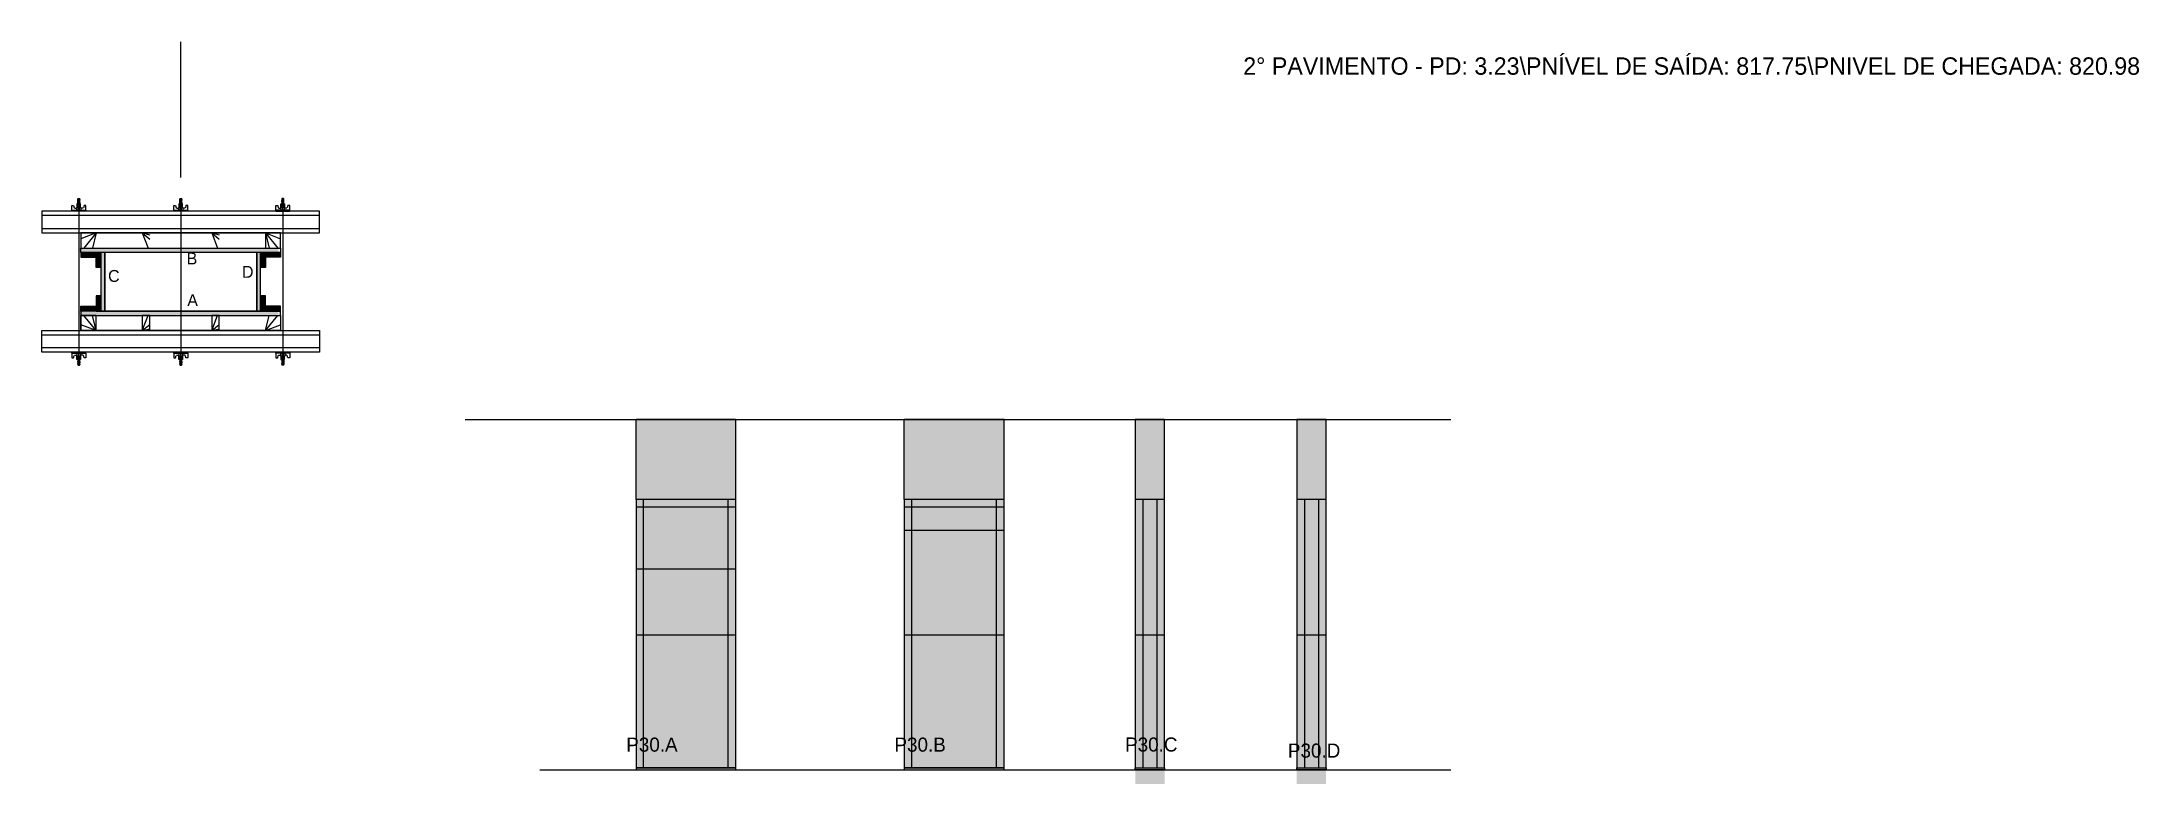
# Model space of a CAD drawing. Header units: metres. Extents: x 5088 to 7021, y 2779 to 3463.
import ezdxf

# ---------------------------------------------------------------- set-up
doc = ezdxf.new("R2010")
doc.units = ezdxf.units.M
for name, color, linetype in [('CHAPA', 7, 'Continuous'), ('COTA', 7, 'Continuous'), ('Hachura', 7, 'Continuous'), ('Madeira', 7, 'Continuous'), ('NOMENCLATURA', 7, 'Continuous'), ('Nível', 7, 'Continuous'), ('Painéis', 7, 'Continuous'), ('Perfil Metálico', 7, 'Continuous'), ('SARR_2.2x7', 7, 'Continuous'), ('SARRAFO', 7, 'Continuous'), ('Texto Seção', 7, 'Continuous'), ('TEXTO_GERAL', 7, 'Continuous')]:
    doc.layers.add(name, color=color, linetype=linetype)

msp = doc.modelspace()

# ---------------------------------------------------------------- hatches: boundary and pattern name
at = {"layer": 'COTA'}
h = msp.add_hatch(color=7, dxfattribs=at)
h.dxf.hatch_style = 1
h.paths.add_polyline_path([(5635.5, 3041.3), (5727.5, 3041.3), (5727.5, 3041.3), (5727.5, 3115.3), (5727.5, 3115.3), (5635.5, 3115.3), (5635.5, 3115.3), (5635.5, 3041.3)])
h = msp.add_hatch(color=7, dxfattribs=at)
h.dxf.hatch_style = 1
h.paths.add_polyline_path([(5882.7, 3041.3), (5974.7, 3041.3), (5974.7, 3041.3), (5974.7, 3115.3), (5974.7, 3115.3), (5882.7, 3115.3), (5882.7, 3115.3), (5882.7, 3041.3)])
h = msp.add_hatch(color=7, dxfattribs=at)
h.dxf.hatch_style = 1
h.paths.add_polyline_path([(6095.7, 3041.3), (6122.7, 3041.3), (6122.7, 3041.3), (6122.7, 3115.3), (6122.7, 3115.3), (6095.7, 3115.3), (6095.7, 3115.3), (6095.7, 3041.3)])
h = msp.add_hatch(color=7, dxfattribs=at)
h.dxf.hatch_style = 1
h.paths.add_polyline_path([(6244.6, 3041.3), (6271.6, 3041.3), (6271.6, 3041.3), (6271.6, 3115.3), (6271.6, 3115.3), (6244.6, 3115.3), (6244.6, 3115.3), (6244.6, 3041.3)])
at = {"layer": 'Hachura'}
h = msp.add_hatch(color=7, dxfattribs=at)
h.dxf.hatch_style = 1
h.paths.add_polyline_path([(5121.9, 3269.1), (5121.9, 3273.1), (5121.9, 3273.1), (5305.9, 3273.1), (5305.9, 3273.1), (5305.9, 3269.1), (5305.9, 3269.1), (5121.9, 3269.1), (5121.9, 3269.1)])
h = msp.add_hatch(color=7, dxfattribs=at)
h.dxf.hatch_style = 1
h.paths.add_polyline_path([(5137.9, 3269.1), (5137.9, 3264.7), (5137.9, 3264.7), (5123.9, 3264.7), (5123.9, 3264.7), (5123.9, 3269.1), (5123.9, 3269.1), (5137.9, 3269.1)])
h = msp.add_hatch(color=7, dxfattribs=at)
h.dxf.hatch_style = 1
h.paths.add_polyline_path([(5142.3, 3269.1), (5137.9, 3269.1), (5137.9, 3269.1), (5137.9, 3255.1), (5137.9, 3255.1), (5142.3, 3255.1), (5142.3, 3255.1), (5142.3, 3269.1)])
h = msp.add_hatch(color=7, dxfattribs=at)
h.dxf.hatch_style = 1
h.paths.add_polyline_path([(5145.9, 3269.1), (5142.3, 3269.1), (5142.3, 3269.1), (5142.3, 3215.1), (5142.3, 3215.1), (5145.9, 3215.1), (5145.9, 3215.1), (5145.9, 3269.1)])
h = msp.add_hatch(color=7, dxfattribs=at)
h.dxf.hatch_style = 1
h.paths.add_polyline_path([(5145.9, 3269.1), (5142.3, 3269.1), (5142.3, 3269.1), (5142.3, 3215.1), (5142.3, 3215.1), (5145.9, 3215.1), (5145.9, 3215.1), (5145.9, 3269.1)])
h = msp.add_hatch(color=7, dxfattribs=at)
h.dxf.hatch_style = 1
h.paths.add_polyline_path([(5289.5, 3269.1), (5285.9, 3269.1), (5285.9, 3269.1), (5285.9, 3215.1), (5285.9, 3215.1), (5289.5, 3215.1), (5289.5, 3215.1), (5289.5, 3269.1)])
h = msp.add_hatch(color=7, dxfattribs=at)
h.dxf.hatch_style = 1
h.paths.add_polyline_path([(5289.5, 3269.1), (5285.9, 3269.1), (5285.9, 3269.1), (5285.9, 3215.1), (5285.9, 3215.1), (5289.5, 3215.1), (5289.5, 3215.1), (5289.5, 3269.1)])
h = msp.add_hatch(color=7, dxfattribs=at)
h.dxf.hatch_style = 1
h.paths.add_polyline_path([(5293.9, 3269.1), (5289.5, 3269.1), (5289.5, 3269.1), (5289.5, 3255.1), (5289.5, 3255.1), (5293.9, 3255.1), (5293.9, 3255.1), (5293.9, 3269.1)])
h = msp.add_hatch(color=7, dxfattribs=at)
h.dxf.hatch_style = 1
h.paths.add_polyline_path([(5293.9, 3269.1), (5293.9, 3264.7), (5293.9, 3264.7), (5307.9, 3264.7), (5307.9, 3264.7), (5307.9, 3269.1), (5307.9, 3269.1), (5293.9, 3269.1)])
h = msp.add_hatch(color=7, dxfattribs=at)
h.dxf.hatch_style = 1
h.paths.add_polyline_path([(5142.3, 3215.1), (5137.9, 3215.1), (5137.9, 3215.1), (5137.9, 3229.1), (5137.9, 3229.1), (5142.3, 3229.1), (5142.3, 3229.1), (5142.3, 3215.1)])
h = msp.add_hatch(color=7, dxfattribs=at)
h.dxf.hatch_style = 1
h.paths.add_polyline_path([(5293.9, 3215.1), (5289.5, 3215.1), (5289.5, 3215.1), (5289.5, 3229.1), (5289.5, 3229.1), (5293.9, 3229.1), (5293.9, 3229.1), (5293.9, 3215.1)])
h = msp.add_hatch(color=7, dxfattribs=at)
h.dxf.hatch_style = 1
h.paths.add_polyline_path([(5121.9, 3215.1), (5121.9, 3211.1), (5121.9, 3211.1), (5305.9, 3211.1), (5305.9, 3211.1), (5305.9, 3215.1), (5305.9, 3215.1), (5121.9, 3215.1), (5121.9, 3215.1)])
h = msp.add_hatch(color=7, dxfattribs=at)
h.dxf.hatch_style = 1
h.paths.add_polyline_path([(5137.9, 3215.1), (5137.9, 3219.5), (5137.9, 3219.5), (5123.9, 3219.5), (5123.9, 3219.5), (5123.9, 3215.1), (5123.9, 3215.1), (5137.9, 3215.1)])
h = msp.add_hatch(color=7, dxfattribs=at)
h.dxf.hatch_style = 1
h.paths.add_polyline_path([(5293.9, 3215.1), (5293.9, 3219.5), (5293.9, 3219.5), (5307.9, 3219.5), (5307.9, 3219.5), (5307.9, 3215.1), (5307.9, 3215.1), (5293.9, 3215.1)])
h = msp.add_hatch(color=7, dxfattribs=at)
h.dxf.hatch_style = 1
h.paths.add_polyline_path([(5727.5, 2792.3), (5727.5, 3041.3), (5727.5, 3041.3), (5635.5, 3041.3), (5635.5, 3041.3), (5635.5, 2792.3), (5635.5, 2792.3), (5727.5, 2792.3)])
h = msp.add_hatch(color=7, dxfattribs=at)
h.dxf.hatch_style = 1
h.paths.add_polyline_path([(5974.7, 2792.3), (5974.7, 3041.3), (5974.7, 3041.3), (5882.7, 3041.3), (5882.7, 3041.3), (5882.7, 2792.3), (5882.7, 2792.3), (5974.7, 2792.3)])
h = msp.add_hatch(color=7, dxfattribs=at)
h.dxf.hatch_style = 1
h.paths.add_polyline_path([(6122.7, 2779.3), (6122.7, 3041.3), (6122.7, 3041.3), (6095.7, 3041.3), (6095.7, 3041.3), (6095.7, 2779.3), (6095.7, 2779.3), (6122.7, 2779.3)])
h = msp.add_hatch(color=7, dxfattribs=at)
h.dxf.hatch_style = 1
h.paths.add_polyline_path([(6271.6, 2779.3), (6271.6, 3041.3), (6271.6, 3041.3), (6244.6, 3041.3), (6244.6, 3041.3), (6244.6, 2779.3), (6244.6, 2779.3), (6271.6, 2779.3)])

# ---------------------------------------------------------------- linework, layer by layer
at = {"layer": 'CHAPA', "color": 7, "lineweight": 25}
for points in [[(5123.9, 3269.1), (5123.9, 3273.1), (5307.9, 3273.1), (5307.9, 3269.1)], [(5123.9, 3269.1), (5123.9, 3273.1), (5307.9, 3273.1), (5307.9, 3269.1)], [(5145.9, 3269.1), (5142.3, 3269.1), (5142.3, 3215.1), (5145.9, 3215.1)], [(5145.9, 3269.1), (5142.3, 3269.1), (5142.3, 3215.1), (5145.9, 3215.1)], [(5289.5, 3269.1), (5285.9, 3269.1), (5285.9, 3215.1), (5289.5, 3215.1)], [(5289.5, 3269.1), (5285.9, 3269.1), (5285.9, 3215.1), (5289.5, 3215.1)], [(5123.9, 3215.1), (5123.9, 3211.1), (5307.9, 3211.1), (5307.9, 3215.1)], [(5123.9, 3215.1), (5123.9, 3211.1), (5307.9, 3211.1), (5307.9, 3215.1)]]:
    msp.add_lwpolyline(points, close=True, dxfattribs=at)
at = {"layer": 'COTA', "color": 7, "lineweight": 25}
for p, q in [((5727.5, 3115.3), (5635.5, 3115.3)), ((5635.5, 3041.3), (5635.5, 3115.3)), ((5727.5, 3041.3), (5727.5, 3115.3)), ((5974.7, 3115.3), (5882.7, 3115.3)), ((5882.7, 3041.3), (5882.7, 3115.3)), ((5974.7, 3041.3), (5974.7, 3115.3))]:
    msp.add_line(p, q, dxfattribs=at)
for points in [[(6122.7, 3041.3), (6122.7, 3115.3), (6095.7, 3115.3), (6095.7, 3041.3)], [(6271.6, 3041.3), (6271.6, 3115.3), (6244.6, 3115.3), (6244.6, 3041.3)]]:
    msp.add_lwpolyline(points, dxfattribs=at)
at = {"layer": 'Defpoints', "color": 7, "lineweight": 25}
msp.add_line((5215.9, 3338), (5215.9, 3463), dxfattribs=at)
at = {"layer": 'Hachura', "color": 7, "lineweight": 25}
for p, q in [((5115.5, 3312.3), (5117.1, 3312.3)), ((5115.5, 3307.1), (5115.5, 3312.2)), ((5115.5, 3308), (5128.4, 3308)), ((5115.5, 3308), (5120.6, 3308)), ((5128.4, 3307.1), (5115.5, 3307.1)), ((5115.6, 3308), (5115.6, 3307.1)), ((5115.8, 3308), (5115.8, 3307.1)), ((5116.2, 3308), (5116.2, 3307.1)), ((5116.6, 3308), (5116.6, 3307.1)), ((5117.1, 3312.3), (5117.7, 3310.1)), ((5117.5, 3308), (5117.5, 3307.1)), ((5118, 3309.8), (5120, 3309.8)), ((5118.9, 3308), (5118.9, 3307.1)), ((5127.4, 3307.1), (5119.6, 3307.1)), ((5120, 3310.6), (5123.9, 3310.6)), ((5120, 3308), (5120, 3310.6)), ((5121.9, 3308), (5120, 3308)), ((5123.6, 3313.8), (5120.2, 3313.8)), ((5120.2, 3313.8), (5120.2, 3310.6)), ((5123.6, 3313.7), (5120.2, 3313.7)), ((5120.6, 3308), (5121.3, 3308)), ((5120.8, 3318.2), (5123, 3317.1)), ((5122.9, 3316.9), (5120.8, 3317.9)), ((5120.8, 3317), (5123, 3315.9)), ((5122.9, 3315.7), (5120.8, 3316.8)), ((5120.8, 3315.8), (5123, 3314.8)), ((5122.9, 3314.5), (5120.8, 3315.6)), ((5122, 3313.8), (5120.8, 3314.4)), ((5120.9, 3318.6), (5121.2, 3318.9)), ((5120.9, 3318.3), (5120.9, 3318.6)), ((5120.9, 3318.6), (5120.9, 3318.6)), ((5122.8, 3318.6), (5120.9, 3318.6)), ((5120.9, 3318.3), (5122.8, 3317.3)), ((5120.9, 3318.3), (5122.8, 3317.3)), ((5120.9, 3317.1), (5120.9, 3317.7)), ((5122.8, 3316.8), (5120.9, 3317.7)), ((5120.9, 3317.1), (5122.8, 3316.1)), ((5120.9, 3315.9), (5120.9, 3316.6)), ((5122.8, 3315.6), (5120.9, 3316.6)), ((5120.9, 3316.4), (5120.9, 3316.6)), ((5120.9, 3315.9), (5122.8, 3315)), ((5120.9, 3314.8), (5120.9, 3315.4)), ((5122.8, 3314.5), (5120.9, 3315.4)), ((5120.9, 3314.8), (5122.8, 3313.8)), ((5121.8, 3313.8), (5120.9, 3314.3)), ((5120.9, 3313.8), (5120.9, 3314.3)), ((5121, 3307.7), (5121, 3307.9)), ((5121, 3307.3), (5121, 3307.7)), ((5121.2, 3318.9), (5122.5, 3318.9)), ((5121.3, 3313.8), (5121.3, 3310.6)), ((5122.8, 3317.9), (5121.5, 3318.6)), ((5121.6, 3308), (5121.6, 3310)), ((5122.9, 3318), (5121.8, 3318.6)), ((5121.9, 3317.9), (5121.9, 3170.1)), ((5121.9, 3308), (5121.9, 3307.1)), ((5122.1, 3310), (5122.1, 3308)), ((5122.3, 3318.6), (5123, 3318.2)), ((5122.8, 3318.6), (5122.5, 3318.9)), ((5122.6, 3318.6), (5122.8, 3318.5)), ((5122.8, 3318.5), (5122.8, 3318.6)), ((5122.8, 3317.9), (5122.8, 3317.3)), ((5122.8, 3316.1), (5122.8, 3316.8)), ((5122.8, 3315.4), (5122.8, 3315.6)), ((5122.8, 3315.4), (5122.8, 3315)), ((5122.8, 3314.5), (5122.8, 3313.8)), ((5122.8, 3313.8), (5122.8, 3310.6)), ((5122.9, 3307.9), (5122.9, 3307.4)), ((5123.6, 3310.6), (5123.6, 3313.8)), ((5123.9, 3310.6), (5123.6, 3310.6)), ((5123.9, 3310.6), (5123.6, 3310.6)), ((5123.9, 3310.6), (5123.9, 3308)), ((5125.8, 3309.8), (5123.9, 3309.8)), ((5124.9, 3308), (5124.9, 3307.1)), ((5126.7, 3312.3), (5126.1, 3310.1)), ((5126.4, 3308), (5126.4, 3307.1)), ((5128.4, 3312.3), (5126.7, 3312.3)), ((5127.2, 3308), (5127.2, 3307.1)), ((5127.7, 3308), (5127.7, 3307.1)), ((5128, 3308), (5128, 3307.1)), ((5128.2, 3308), (5128.2, 3307.1)), ((5128.4, 3308), (5128.4, 3312.3)), ((5128.4, 3308), (5128.4, 3307.1)), ((5209.5, 3312.3), (5211.1, 3312.3)), ((5209.5, 3307.1), (5209.5, 3312.2)), ((5209.5, 3308), (5222.4, 3308)), ((5209.5, 3308), (5214.6, 3308)), ((5222.4, 3307.1), (5209.5, 3307.1)), ((5209.6, 3308), (5209.6, 3307.1)), ((5209.8, 3308), (5209.8, 3307.1)), ((5210.2, 3308), (5210.2, 3307.1)), ((5210.6, 3308), (5210.6, 3307.1)), ((5211.1, 3312.3), (5211.7, 3310.1)), ((5211.5, 3308), (5211.5, 3307.1)), ((5212, 3309.8), (5214, 3309.8)), ((5212.9, 3308), (5212.9, 3307.1)), ((5221.4, 3307.1), (5213.6, 3307.1)), ((5214, 3310.6), (5217.9, 3310.6)), ((5214, 3308), (5214, 3310.6)), ((5215.9, 3308), (5214, 3308)), ((5217.6, 3313.8), (5214.2, 3313.8)), ((5214.2, 3313.8), (5214.2, 3310.6)), ((5217.6, 3313.7), (5214.2, 3313.7)), ((5214.6, 3308), (5215.3, 3308)), ((5214.8, 3318.2), (5217, 3317.1)), ((5216.9, 3316.9), (5214.8, 3317.9)), ((5214.8, 3317), (5217, 3315.9)), ((5216.9, 3315.7), (5214.8, 3316.8)), ((5214.8, 3315.8), (5217, 3314.8)), ((5216.9, 3314.5), (5214.8, 3315.6)), ((5216, 3313.8), (5214.8, 3314.4)), ((5214.9, 3318.6), (5215.2, 3318.9)), ((5214.9, 3318.3), (5214.9, 3318.6)), ((5214.9, 3318.6), (5214.9, 3318.6)), ((5216.8, 3318.6), (5214.9, 3318.6)), ((5214.9, 3318.3), (5216.8, 3317.3)), ((5214.9, 3318.3), (5216.8, 3317.3)), ((5214.9, 3317.1), (5214.9, 3317.7)), ((5216.8, 3316.8), (5214.9, 3317.7)), ((5214.9, 3317.1), (5216.8, 3316.1)), ((5214.9, 3315.9), (5214.9, 3316.6)), ((5216.8, 3315.6), (5214.9, 3316.6)), ((5214.9, 3316.4), (5214.9, 3316.6)), ((5214.9, 3315.9), (5216.8, 3315)), ((5214.9, 3314.8), (5214.9, 3315.4)), ((5216.8, 3314.5), (5214.9, 3315.4)), ((5214.9, 3314.8), (5216.8, 3313.8)), ((5215.8, 3313.8), (5214.9, 3314.3)), ((5214.9, 3313.8), (5214.9, 3314.3)), ((5215, 3307.7), (5215, 3307.9)), ((5215, 3307.3), (5215, 3307.7)), ((5215.2, 3318.9), (5216.5, 3318.9)), ((5215.3, 3313.8), (5215.3, 3310.6)), ((5216.8, 3317.9), (5215.5, 3318.6)), ((5215.6, 3308), (5215.6, 3310)), ((5216.9, 3318), (5215.8, 3318.6)), ((5215.9, 3317.9), (5215.9, 3170.1)), ((5215.9, 3308), (5215.9, 3307.1)), ((5216.1, 3310), (5216.1, 3308)), ((5216.3, 3318.6), (5217, 3318.2)), ((5216.8, 3318.6), (5216.5, 3318.9)), ((5216.6, 3318.6), (5216.8, 3318.5)), ((5216.8, 3318.5), (5216.8, 3318.6)), ((5216.8, 3317.9), (5216.8, 3317.3)), ((5216.8, 3316.1), (5216.8, 3316.8)), ((5216.8, 3315.4), (5216.8, 3315.6)), ((5216.8, 3315.4), (5216.8, 3315)), ((5216.8, 3314.5), (5216.8, 3313.8)), ((5216.8, 3313.8), (5216.8, 3310.6)), ((5216.9, 3307.9), (5216.9, 3307.4)), ((5217.6, 3310.6), (5217.6, 3313.8)), ((5217.9, 3310.6), (5217.6, 3310.6)), ((5217.9, 3310.6), (5217.6, 3310.6)), ((5217.9, 3310.6), (5217.9, 3308)), ((5219.8, 3309.8), (5217.9, 3309.8)), ((5218.9, 3308), (5218.9, 3307.1)), ((5220.7, 3312.3), (5220.1, 3310.1)), ((5220.4, 3308), (5220.4, 3307.1)), ((5222.4, 3312.3), (5220.7, 3312.3)), ((5221.2, 3308), (5221.2, 3307.1)), ((5221.7, 3308), (5221.7, 3307.1)), ((5222, 3308), (5222, 3307.1)), ((5222.2, 3308), (5222.2, 3307.1)), ((5222.4, 3308), (5222.4, 3312.3)), ((5222.4, 3308), (5222.4, 3307.1)), ((5303.5, 3308), (5303.5, 3312.3)), ((5303.5, 3312.3), (5305.2, 3312.3)), ((5316.4, 3308), (5303.5, 3308)), ((5303.5, 3308), (5303.5, 3307.1)), ((5303.5, 3307.1), (5316.4, 3307.1)), ((5303.6, 3308), (5303.6, 3307.1)), ((5303.8, 3308), (5303.8, 3307.1)), ((5304.2, 3308), (5304.2, 3307.1)), ((5304.4, 3307.1), (5312.2, 3307.1)), ((5304.6, 3308), (5304.6, 3307.1)), ((5305.2, 3312.3), (5305.7, 3310.1)), ((5305.5, 3308), (5305.5, 3307.1)), ((5306, 3309.8), (5308, 3309.8)), ((5306.9, 3308), (5306.9, 3307.1)), ((5311.9, 3310.6), (5308, 3310.6)), ((5308, 3310.6), (5308, 3308)), ((5308, 3310.6), (5308.2, 3310.6)), ((5308, 3310.6), (5308.2, 3310.6)), ((5308.2, 3313.8), (5311.6, 3313.8)), ((5308.2, 3310.6), (5308.2, 3313.8)), ((5308.2, 3313.7), (5311.6, 3313.7)), ((5309.5, 3318.6), (5308.9, 3318.2)), ((5308.9, 3318), (5310.1, 3318.6)), ((5311, 3318.2), (5308.9, 3317.1)), ((5308.9, 3316.9), (5311.1, 3317.9)), ((5311, 3317), (5308.9, 3315.9)), ((5308.9, 3315.7), (5311.1, 3316.8)), ((5311, 3315.8), (5308.9, 3314.8)), ((5308.9, 3314.5), (5311.1, 3315.6)), ((5308.9, 3307.9), (5308.9, 3307.4)), ((5309, 3318.6), (5309.3, 3318.9)), ((5309.3, 3318.6), (5309, 3318.5)), ((5309, 3318.5), (5309, 3318.6)), ((5309, 3317.9), (5310.3, 3318.6)), ((5309, 3318.6), (5311, 3318.6)), ((5311, 3318.3), (5309, 3317.3)), ((5311, 3318.3), (5309, 3317.3)), ((5309, 3317.9), (5309, 3317.3)), ((5309, 3316.8), (5311, 3317.7)), ((5311, 3317.1), (5309, 3316.1)), ((5309, 3316.1), (5309, 3316.8)), ((5309, 3315.6), (5311, 3316.6)), ((5311, 3315.9), (5309, 3315)), ((5309, 3315.4), (5309, 3315.6)), ((5309, 3315.4), (5309, 3315)), ((5309, 3314.5), (5311, 3315.4)), ((5311, 3314.8), (5309, 3313.8)), ((5309, 3314.5), (5309, 3313.8)), ((5309, 3313.8), (5309, 3310.6)), ((5310.6, 3318.9), (5309.3, 3318.9)), ((5309.7, 3310), (5309.7, 3308)), ((5309.8, 3313.8), (5311.1, 3314.4)), ((5309.9, 3317.9), (5309.9, 3170.1)), ((5309.9, 3308), (5311.9, 3308)), ((5309.9, 3308), (5309.9, 3307.1)), ((5310.1, 3313.8), (5311, 3314.3)), ((5310.2, 3308), (5310.2, 3310)), ((5311, 3318.6), (5310.6, 3318.9)), ((5310.6, 3313.8), (5310.6, 3310.6)), ((5311.2, 3308), (5310.6, 3308)), ((5310.9, 3307.7), (5310.9, 3307.9)), ((5310.9, 3307.3), (5310.9, 3307.7)), ((5311, 3318.3), (5311, 3318.6)), ((5311, 3318.6), (5311, 3318.6)), ((5311, 3317.1), (5311, 3317.7)), ((5311, 3315.9), (5311, 3316.6)), ((5311, 3316.4), (5311, 3316.6)), ((5311, 3314.8), (5311, 3315.4)), ((5311, 3313.8), (5311, 3314.3)), ((5316.4, 3308), (5311.2, 3308)), ((5311.6, 3313.8), (5311.6, 3310.6)), ((5311.9, 3308), (5311.9, 3310.6)), ((5313.8, 3309.8), (5311.9, 3309.8)), ((5313, 3308), (5313, 3307.1)), ((5314.7, 3312.3), (5314.1, 3310.1)), ((5314.4, 3308), (5314.4, 3307.1)), ((5316.4, 3312.3), (5314.7, 3312.3)), ((5315.2, 3308), (5315.2, 3307.1)), ((5315.7, 3308), (5315.7, 3307.1)), ((5316, 3308), (5316, 3307.1)), ((5316.2, 3308), (5316.2, 3307.1)), ((5316.4, 3307.1), (5316.4, 3312.2)), ((5128.4, 3177.1), (5115.5, 3177.1)), ((5115.5, 3177.1), (5115.5, 3172)), ((5115.5, 3176.2), (5128.4, 3176.2)), ((5115.5, 3176.2), (5120.6, 3176.2)), ((5115.5, 3171.9), (5117.1, 3171.9)), ((5115.6, 3176.2), (5115.6, 3177.1)), ((5115.8, 3176.2), (5115.8, 3177.1)), ((5116.2, 3176.2), (5116.2, 3177.1)), ((5116.6, 3176.2), (5116.6, 3177.1)), ((5117.1, 3171.9), (5117.7, 3174.2)), ((5117.5, 3176.2), (5117.5, 3177.1)), ((5118, 3174.4), (5120, 3174.4)), ((5118.9, 3176.2), (5118.9, 3177.1)), ((5127.4, 3177.1), (5119.6, 3177.1)), ((5121.9, 3176.2), (5120, 3176.2)), ((5120, 3176.2), (5120, 3173.6)), ((5120, 3173.6), (5123.9, 3173.6)), ((5120.2, 3170.4), (5120.2, 3173.6)), ((5123.6, 3170.5), (5120.2, 3170.5)), ((5123.6, 3170.4), (5120.2, 3170.4)), ((5120.6, 3176.2), (5121.3, 3176.2)), ((5122, 3170.4), (5120.8, 3169.8)), ((5120.9, 3169.4), (5122.8, 3170.4)), ((5121.8, 3170.4), (5120.9, 3169.9)), ((5120.9, 3170.4), (5120.9, 3169.9)), ((5121, 3177), (5121, 3176.5)), ((5121, 3176.5), (5121, 3176.3)), ((5121.3, 3170.4), (5121.3, 3173.6)), ((5121.6, 3176.2), (5121.6, 3174.2)), ((5121.9, 3176.2), (5121.9, 3177.1)), ((5122.1, 3174.2), (5122.1, 3176.2)), ((5122.8, 3170.4), (5122.8, 3173.6)), ((5122.8, 3169.8), (5122.8, 3170.4)), ((5122.9, 3176.3), (5122.9, 3176.8)), ((5123.6, 3173.6), (5123.6, 3170.4)), ((5123.9, 3173.6), (5123.6, 3173.6)), ((5123.9, 3173.6), (5123.6, 3173.6)), ((5123.9, 3173.6), (5123.9, 3176.2)), ((5125.8, 3174.4), (5123.9, 3174.4)), ((5124.9, 3176.2), (5124.9, 3177.1)), ((5126.7, 3171.9), (5126.1, 3174.2)), ((5126.4, 3176.2), (5126.4, 3177.1)), ((5128.4, 3171.9), (5126.7, 3171.9)), ((5127.2, 3176.2), (5127.2, 3177.1)), ((5127.7, 3176.2), (5127.7, 3177.1)), ((5128, 3176.2), (5128, 3177.1)), ((5128.2, 3176.2), (5128.2, 3177.1)), ((5128.4, 3176.2), (5128.4, 3177.1)), ((5128.4, 3176.2), (5128.4, 3171.9)), ((5222.4, 3177.1), (5209.5, 3177.1)), ((5209.5, 3177.1), (5209.5, 3172)), ((5209.5, 3176.2), (5222.4, 3176.2)), ((5209.5, 3176.2), (5214.6, 3176.2)), ((5209.5, 3171.9), (5211.1, 3171.9)), ((5209.6, 3176.2), (5209.6, 3177.1)), ((5209.8, 3176.2), (5209.8, 3177.1)), ((5210.2, 3176.2), (5210.2, 3177.1)), ((5210.6, 3176.2), (5210.6, 3177.1)), ((5211.1, 3171.9), (5211.7, 3174.2)), ((5211.5, 3176.2), (5211.5, 3177.1)), ((5212, 3174.4), (5214, 3174.4)), ((5212.9, 3176.2), (5212.9, 3177.1)), ((5221.4, 3177.1), (5213.6, 3177.1)), ((5215.9, 3176.2), (5214, 3176.2)), ((5214, 3176.2), (5214, 3173.6)), ((5214, 3173.6), (5217.9, 3173.6)), ((5214.2, 3170.4), (5214.2, 3173.6)), ((5217.6, 3170.5), (5214.2, 3170.5)), ((5217.6, 3170.4), (5214.2, 3170.4)), ((5214.6, 3176.2), (5215.3, 3176.2)), ((5216, 3170.4), (5214.8, 3169.8)), ((5214.9, 3169.4), (5216.8, 3170.4)), ((5215.8, 3170.4), (5214.9, 3169.9)), ((5214.9, 3170.4), (5214.9, 3169.9)), ((5215, 3177), (5215, 3176.5)), ((5215, 3176.5), (5215, 3176.3)), ((5215.3, 3170.4), (5215.3, 3173.6)), ((5215.6, 3176.2), (5215.6, 3174.2)), ((5215.9, 3176.2), (5215.9, 3177.1)), ((5216.1, 3174.2), (5216.1, 3176.2)), ((5216.8, 3170.4), (5216.8, 3173.6)), ((5216.8, 3169.8), (5216.8, 3170.4)), ((5216.9, 3176.3), (5216.9, 3176.8)), ((5217.6, 3173.6), (5217.6, 3170.4)), ((5217.9, 3173.6), (5217.6, 3173.6)), ((5217.9, 3173.6), (5217.6, 3173.6)), ((5217.9, 3173.6), (5217.9, 3176.2)), ((5219.8, 3174.4), (5217.9, 3174.4)), ((5218.9, 3176.2), (5218.9, 3177.1)), ((5220.7, 3171.9), (5220.1, 3174.2)), ((5220.4, 3176.2), (5220.4, 3177.1)), ((5222.4, 3171.9), (5220.7, 3171.9)), ((5221.2, 3176.2), (5221.2, 3177.1)), ((5221.7, 3176.2), (5221.7, 3177.1)), ((5222, 3176.2), (5222, 3177.1)), ((5222.2, 3176.2), (5222.2, 3177.1)), ((5222.4, 3176.2), (5222.4, 3177.1)), ((5222.4, 3176.2), (5222.4, 3171.9)), ((5303.5, 3177.1), (5316.4, 3177.1)), ((5303.5, 3176.2), (5303.5, 3177.1)), ((5316.4, 3176.2), (5303.5, 3176.2)), ((5303.5, 3176.2), (5303.5, 3171.9)), ((5303.5, 3171.9), (5305.2, 3171.9)), ((5303.6, 3176.2), (5303.6, 3177.1)), ((5303.8, 3176.2), (5303.8, 3177.1)), ((5304.2, 3176.2), (5304.2, 3177.1)), ((5304.4, 3177.1), (5312.2, 3177.1)), ((5304.6, 3176.2), (5304.6, 3177.1)), ((5305.2, 3171.9), (5305.7, 3174.2)), ((5305.5, 3176.2), (5305.5, 3177.1)), ((5306, 3174.4), (5308, 3174.4)), ((5306.9, 3176.2), (5306.9, 3177.1)), ((5308, 3173.6), (5308, 3176.2)), ((5311.9, 3173.6), (5308, 3173.6)), ((5308, 3173.6), (5308.2, 3173.6)), ((5308, 3173.6), (5308.2, 3173.6)), ((5308.2, 3173.6), (5308.2, 3170.4)), ((5308.2, 3170.5), (5311.6, 3170.5)), ((5308.2, 3170.4), (5311.6, 3170.4)), ((5308.9, 3176.3), (5308.9, 3176.8)), ((5309, 3170.4), (5309, 3173.6)), ((5309, 3169.8), (5309, 3170.4)), ((5311, 3169.4), (5309, 3170.4)), ((5309.7, 3174.2), (5309.7, 3176.2)), ((5309.8, 3170.4), (5311.1, 3169.8)), ((5309.9, 3176.2), (5309.9, 3177.1)), ((5309.9, 3176.2), (5311.9, 3176.2)), ((5310.1, 3170.4), (5311, 3169.9)), ((5310.2, 3176.2), (5310.2, 3174.2)), ((5311.2, 3176.2), (5310.6, 3176.2)), ((5310.6, 3170.4), (5310.6, 3173.6)), ((5310.9, 3177), (5310.9, 3176.5)), ((5310.9, 3176.5), (5310.9, 3176.3)), ((5311, 3170.4), (5311, 3169.9)), ((5316.4, 3176.2), (5311.2, 3176.2)), ((5311.6, 3170.4), (5311.6, 3173.6)), ((5311.9, 3176.2), (5311.9, 3173.6)), ((5313.8, 3174.4), (5311.9, 3174.4)), ((5313, 3176.2), (5313, 3177.1)), ((5314.7, 3171.9), (5314.1, 3174.2)), ((5314.4, 3176.2), (5314.4, 3177.1)), ((5316.4, 3171.9), (5314.7, 3171.9)), ((5315.2, 3176.2), (5315.2, 3177.1)), ((5315.7, 3176.2), (5315.7, 3177.1)), ((5316, 3176.2), (5316, 3177.1)), ((5316.2, 3176.2), (5316.2, 3177.1)), ((5316.4, 3177.1), (5316.4, 3172)), ((5122.9, 3169.7), (5120.8, 3168.6)), ((5120.8, 3168.4), (5123, 3169.4)), ((5122.9, 3168.5), (5120.8, 3167.4)), ((5120.8, 3167.2), (5123, 3168.3)), ((5122.9, 3167.3), (5120.8, 3166.3)), ((5120.8, 3166), (5123, 3167.1)), ((5122.8, 3169.8), (5120.9, 3168.8)), ((5120.9, 3169.4), (5120.9, 3168.8)), ((5120.9, 3168.3), (5122.8, 3169.2)), ((5122.8, 3168.6), (5120.9, 3167.6)), ((5120.9, 3168.3), (5120.9, 3167.6)), ((5120.9, 3167.1), (5122.8, 3168.1)), ((5120.9, 3167.8), (5120.9, 3167.6)), ((5122.8, 3167.4), (5120.9, 3166.5)), ((5120.9, 3167.1), (5120.9, 3166.5)), ((5120.9, 3165.9), (5122.8, 3166.9)), ((5120.9, 3165.9), (5122.8, 3166.9)), ((5120.9, 3165.9), (5120.9, 3165.6)), ((5120.9, 3165.6), (5120.9, 3165.6)), ((5120.9, 3165.6), (5121.2, 3165.3)), ((5122.8, 3165.6), (5120.9, 3165.6)), ((5121.2, 3165.3), (5122.5, 3165.3)), ((5122.8, 3166.3), (5121.5, 3165.6)), ((5122.9, 3166.2), (5121.8, 3165.6)), ((5122.3, 3165.6), (5123, 3166)), ((5122.8, 3165.6), (5122.5, 3165.3)), ((5122.6, 3165.6), (5122.8, 3165.8)), ((5122.8, 3168.8), (5122.8, 3169.2)), ((5122.8, 3168.8), (5122.8, 3168.6)), ((5122.8, 3168.1), (5122.8, 3167.4)), ((5122.8, 3166.3), (5122.8, 3166.9)), ((5122.8, 3165.8), (5122.8, 3165.6)), ((5216.9, 3169.7), (5214.8, 3168.6)), ((5214.8, 3168.4), (5217, 3169.4)), ((5216.9, 3168.5), (5214.8, 3167.4)), ((5214.8, 3167.2), (5217, 3168.3)), ((5216.9, 3167.3), (5214.8, 3166.3)), ((5214.8, 3166), (5217, 3167.1)), ((5216.8, 3169.8), (5214.9, 3168.8)), ((5214.9, 3169.4), (5214.9, 3168.8)), ((5214.9, 3168.3), (5216.8, 3169.2)), ((5216.8, 3168.6), (5214.9, 3167.6)), ((5214.9, 3168.3), (5214.9, 3167.6)), ((5214.9, 3167.1), (5216.8, 3168.1)), ((5214.9, 3167.8), (5214.9, 3167.6)), ((5216.8, 3167.4), (5214.9, 3166.5)), ((5214.9, 3167.1), (5214.9, 3166.5)), ((5214.9, 3165.9), (5216.8, 3166.9)), ((5214.9, 3165.9), (5216.8, 3166.9)), ((5214.9, 3165.9), (5214.9, 3165.6)), ((5214.9, 3165.6), (5214.9, 3165.6)), ((5214.9, 3165.6), (5215.2, 3165.3)), ((5216.8, 3165.6), (5214.9, 3165.6)), ((5215.2, 3165.3), (5216.5, 3165.3)), ((5216.8, 3166.3), (5215.5, 3165.6)), ((5216.9, 3166.2), (5215.8, 3165.6)), ((5216.3, 3165.6), (5217, 3166)), ((5216.8, 3165.6), (5216.5, 3165.3)), ((5216.6, 3165.6), (5216.8, 3165.8)), ((5216.8, 3168.8), (5216.8, 3169.2)), ((5216.8, 3168.8), (5216.8, 3168.6)), ((5216.8, 3168.1), (5216.8, 3167.4)), ((5216.8, 3166.3), (5216.8, 3166.9)), ((5216.8, 3165.8), (5216.8, 3165.6)), ((5308.9, 3169.7), (5311.1, 3168.6)), ((5311, 3168.4), (5308.9, 3169.4)), ((5308.9, 3168.5), (5311.1, 3167.4)), ((5311, 3167.2), (5308.9, 3168.3)), ((5308.9, 3167.3), (5311.1, 3166.3)), ((5311, 3166), (5308.9, 3167.1)), ((5308.9, 3166.2), (5310.1, 3165.6)), ((5309.5, 3165.6), (5308.9, 3166)), ((5309, 3169.8), (5311, 3168.8)), ((5309, 3168.8), (5309, 3169.2)), ((5311, 3168.3), (5309, 3169.2)), ((5309, 3168.8), (5309, 3168.6)), ((5309, 3168.6), (5311, 3167.6)), ((5309, 3168.1), (5309, 3167.4)), ((5311, 3167.1), (5309, 3168.1)), ((5309, 3167.4), (5311, 3166.5)), ((5311, 3165.9), (5309, 3166.9)), ((5309, 3166.3), (5309, 3166.9)), ((5311, 3165.9), (5309, 3166.9)), ((5309, 3166.3), (5310.3, 3165.6)), ((5309.3, 3165.6), (5309, 3165.8)), ((5309, 3165.8), (5309, 3165.6)), ((5309, 3165.6), (5309.3, 3165.3)), ((5309, 3165.6), (5311, 3165.6)), ((5310.6, 3165.3), (5309.3, 3165.3)), ((5311, 3165.6), (5310.6, 3165.3)), ((5311, 3169.4), (5311, 3168.8)), ((5311, 3168.3), (5311, 3167.6)), ((5311, 3167.8), (5311, 3167.6)), ((5311, 3167.1), (5311, 3166.5)), ((5311, 3165.9), (5311, 3165.6)), ((5311, 3165.6), (5311, 3165.6))]:
    msp.add_line(p, q, dxfattribs=at)
at = {"layer": 'Madeira', "color": 7, "lineweight": 25}
for p, q in [((5137.9, 3287.1), (5123.9, 3281.7)), ((5137.9, 3287.1), (5126.4, 3273.1)), ((5137.9, 3287.1), (5134.4, 3273.1)), ((5180.4, 3287.1), (5187.4, 3281.4)), ((5180.4, 3287.1), (5187.4, 3285.4)), ((5180.4, 3287.1), (5185.8, 3273.1)), ((5244.4, 3287.1), (5251.4, 3281.4)), ((5244.4, 3287.1), (5251.4, 3285.4)), ((5244.4, 3287.1), (5249.8, 3273.1)), ((5293.9, 3287.1), (5305.4, 3273.1)), ((5293.9, 3287.1), (5297.4, 3273.1)), ((5293.9, 3287.1), (5307.9, 3281.7)), ((5137.9, 3197.1), (5126.4, 3211.1)), ((5137.9, 3197.1), (5134.4, 3211.1)), ((5180.4, 3197.1), (5185.8, 3211.1)), ((5244.4, 3197.1), (5249.8, 3211.1)), ((5293.9, 3197.1), (5305.4, 3211.1)), ((5293.9, 3197.1), (5297.4, 3211.1)), ((5137.9, 3197.1), (5123.9, 3202.5)), ((5180.4, 3197.1), (5187.4, 3202.8)), ((5180.4, 3197.1), (5187.4, 3198.8)), ((5244.4, 3197.1), (5251.4, 3202.8)), ((5244.4, 3197.1), (5251.4, 3198.8)), ((5293.9, 3197.1), (5307.9, 3202.5))]:
    msp.add_line(p, q, dxfattribs=at)
for points in [[(5123.9, 3287.1), (5123.9, 3273.1), (5307.9, 3273.1), (5307.9, 3287.1)], [(5293.9, 3287.1), (5293.9, 3273.1), (5307.9, 3273.1), (5307.9, 3287.1)], [(5137.9, 3197.1), (5137.9, 3211.1), (5123.9, 3211.1), (5123.9, 3197.1)], [(5123.9, 3197.1), (5123.9, 3211.1), (5307.9, 3211.1), (5307.9, 3197.1)], [(5180.4, 3197.1), (5187.4, 3197.1), (5187.4, 3211.1), (5180.4, 3211.1)], [(5244.4, 3197.1), (5251.4, 3197.1), (5251.4, 3211.1), (5244.4, 3211.1)]]:
    msp.add_lwpolyline(points, close=True, dxfattribs=at)
at = {"layer": 'Nível', "color": 7, "lineweight": 25}
for p, q in [((5478.1, 3115.3), (6386.7, 3115.3)), ((5546.8, 2792.3), (6386.7, 2792.3))]:
    msp.add_line(p, q, dxfattribs=at)
at = {"layer": 'Painéis', "color": 7, "lineweight": 25}
for p, q in [((5635.5, 3041.3), (5635.5, 2792.3)), ((5727.5, 3041.3), (5635.5, 3041.3)), ((5727.5, 2792.3), (5727.5, 3041.3)), ((5882.7, 3041.3), (5882.7, 2792.3)), ((5974.7, 3041.3), (5882.7, 3041.3)), ((5974.7, 2792.3), (5974.7, 3041.3)), ((6095.7, 3041.3), (6095.7, 2794.3)), ((6122.7, 3041.3), (6095.7, 3041.3)), ((6122.7, 2794.3), (6122.7, 3041.3)), ((6244.6, 3041.3), (6244.6, 2794.3)), ((6271.6, 3041.3), (6244.6, 3041.3)), ((6271.6, 2794.3), (6271.6, 3041.3)), ((5882.7, 3013.3), (5974.7, 3013.3)), ((5727.5, 2977.3), (5635.5, 2977.3)), ((5727.5, 2916.3), (5635.5, 2916.3)), ((5974.7, 2916.3), (5882.7, 2916.3)), ((6122.7, 2916.3), (6095.7, 2916.3)), ((6271.6, 2916.3), (6244.6, 2916.3)), ((5635.5, 2794.3), (5727.5, 2794.3)), ((5882.7, 2794.3), (5974.7, 2794.3)), ((6095.7, 2794.3), (6122.7, 2794.3)), ((6244.6, 2794.3), (6271.6, 2794.3))]:
    msp.add_line(p, q, dxfattribs=at)
for points in [[(5285.9, 3215.1), (5285.9, 3269.1), (5145.9, 3269.1), (5145.9, 3215.1)], [(5727.5, 2794.3), (5635.5, 2794.3), (5635.5, 2792.3), (5727.5, 2792.3)], [(5974.7, 2794.3), (5882.7, 2794.3), (5882.7, 2792.3), (5974.7, 2792.3)], [(6095.7, 2794.3), (6122.7, 2794.3), (6122.7, 2792.3), (6095.7, 2792.3)], [(6244.6, 2794.3), (6271.6, 2794.3), (6271.6, 2792.3), (6244.6, 2792.3)]]:
    msp.add_lwpolyline(points, close=True, dxfattribs=at)
at = {"layer": 'Perfil Metálico', "color": 7, "lineweight": 25}
for points in [[(5087.9, 3307.1), (5087.9, 3287.1), (5343.9, 3287.1), (5343.9, 3307.1)], [(5343.9, 3291.1), (5343.9, 3303.1), (5087.9, 3303.1), (5087.9, 3291.1)], [(5087.9, 3177.1), (5087.9, 3197.1), (5343.9, 3197.1), (5343.9, 3177.1)], [(5343.9, 3193.1), (5343.9, 3181.1), (5087.9, 3181.1), (5087.9, 3193.1)]]:
    msp.add_lwpolyline(points, close=True, dxfattribs=at)
at = {"layer": 'SARR_2.2x7', "color": 7, "lineweight": 25}
for p, q in [((5642.5, 2916.3), (5642.5, 3041.3)), ((5720.5, 2916.3), (5720.5, 3041.3)), ((5889.7, 3013.3), (5889.7, 3041.3)), ((5967.7, 3013.3), (5967.7, 3041.3)), ((6102.7, 3041.3), (6102.7, 2794.3)), ((6115.7, 3041.3), (6115.7, 2794.3)), ((6251.6, 3041.3), (6251.6, 2794.3)), ((6264.6, 3041.3), (6264.6, 2794.3)), ((5727.5, 3034.3), (5635.5, 3034.3)), ((5974.7, 3034.3), (5882.7, 3034.3)), ((5889.7, 2916.3), (5889.7, 3013.3)), ((5967.7, 2916.3), (5967.7, 3013.3)), ((5642.5, 2794.3), (5642.5, 2916.3)), ((5720.5, 2794.3), (5720.5, 2916.3)), ((5889.7, 2794.3), (5889.7, 2916.3)), ((5967.7, 2794.3), (5967.7, 2916.3)), ((5642.5, 2794.3), (5642.5, 2794.3)), ((5720.5, 2794.3), (5720.5, 2794.3)), ((5889.7, 2794.3), (5889.7, 2794.3)), ((5967.7, 2794.3), (5967.7, 2794.3))]:
    msp.add_line(p, q, dxfattribs=at)
at = {"layer": 'SARRAFO', "color": 7, "lineweight": 25}
for points in [[(5123.9, 3264.7), (5137.9, 3264.7), (5137.9, 3269.1), (5123.9, 3269.1)], [(5137.9, 3255.1), (5137.9, 3269.1), (5142.3, 3269.1), (5142.3, 3255.1)], [(5289.5, 3255.1), (5289.5, 3269.1), (5293.9, 3269.1), (5293.9, 3255.1)], [(5307.9, 3264.7), (5293.9, 3264.7), (5293.9, 3269.1), (5307.9, 3269.1)], [(5137.9, 3229.1), (5137.9, 3215.1), (5142.3, 3215.1), (5142.3, 3229.1)], [(5289.5, 3229.1), (5289.5, 3215.1), (5293.9, 3215.1), (5293.9, 3229.1)], [(5123.9, 3219.5), (5137.9, 3219.5), (5137.9, 3215.1), (5123.9, 3215.1)], [(5307.9, 3219.5), (5293.9, 3219.5), (5293.9, 3215.1), (5307.9, 3215.1)]]:
    msp.add_lwpolyline(points, close=True, dxfattribs=at)

# ---------------------------------------------------------------- texts
at = {"layer": 'NOMENCLATURA', "color": 7, "lineweight": 25}
msp.add_text('2° PAVIMENTO - PD: 3.23\\PNÍVEL DE SAÍDA: 817.75\\PNIVEL DE CHEGADA: 820.98', height=16, dxfattribs=at).set_placement((6195.2, 3432.8))
at = {"layer": 'Texto Seção', "color": 7, "lineweight": 25}
for s, p in [('P30.A', (5626.5, 2809.1)), ('P30.B', (5873.7, 2809.1)), ('P30.C', (6086.3, 2809.2)), ('P30.D', (6236.4, 2803.6))]:
    msp.add_text(s, height=13, dxfattribs=at).set_placement(p)
at = {"layer": 'TEXTO_GERAL', "color": 7, "lineweight": 25}
for s, p in [('B', (5221.3, 3258)), ('C', (5148.9, 3241.9)), ('D', (5272.3, 3245.7)), ('A', (5221.9, 3219.6))]:
    msp.add_text(s, height=11, dxfattribs=at).set_placement(p)

doc.saveas('drawing.dxf')
